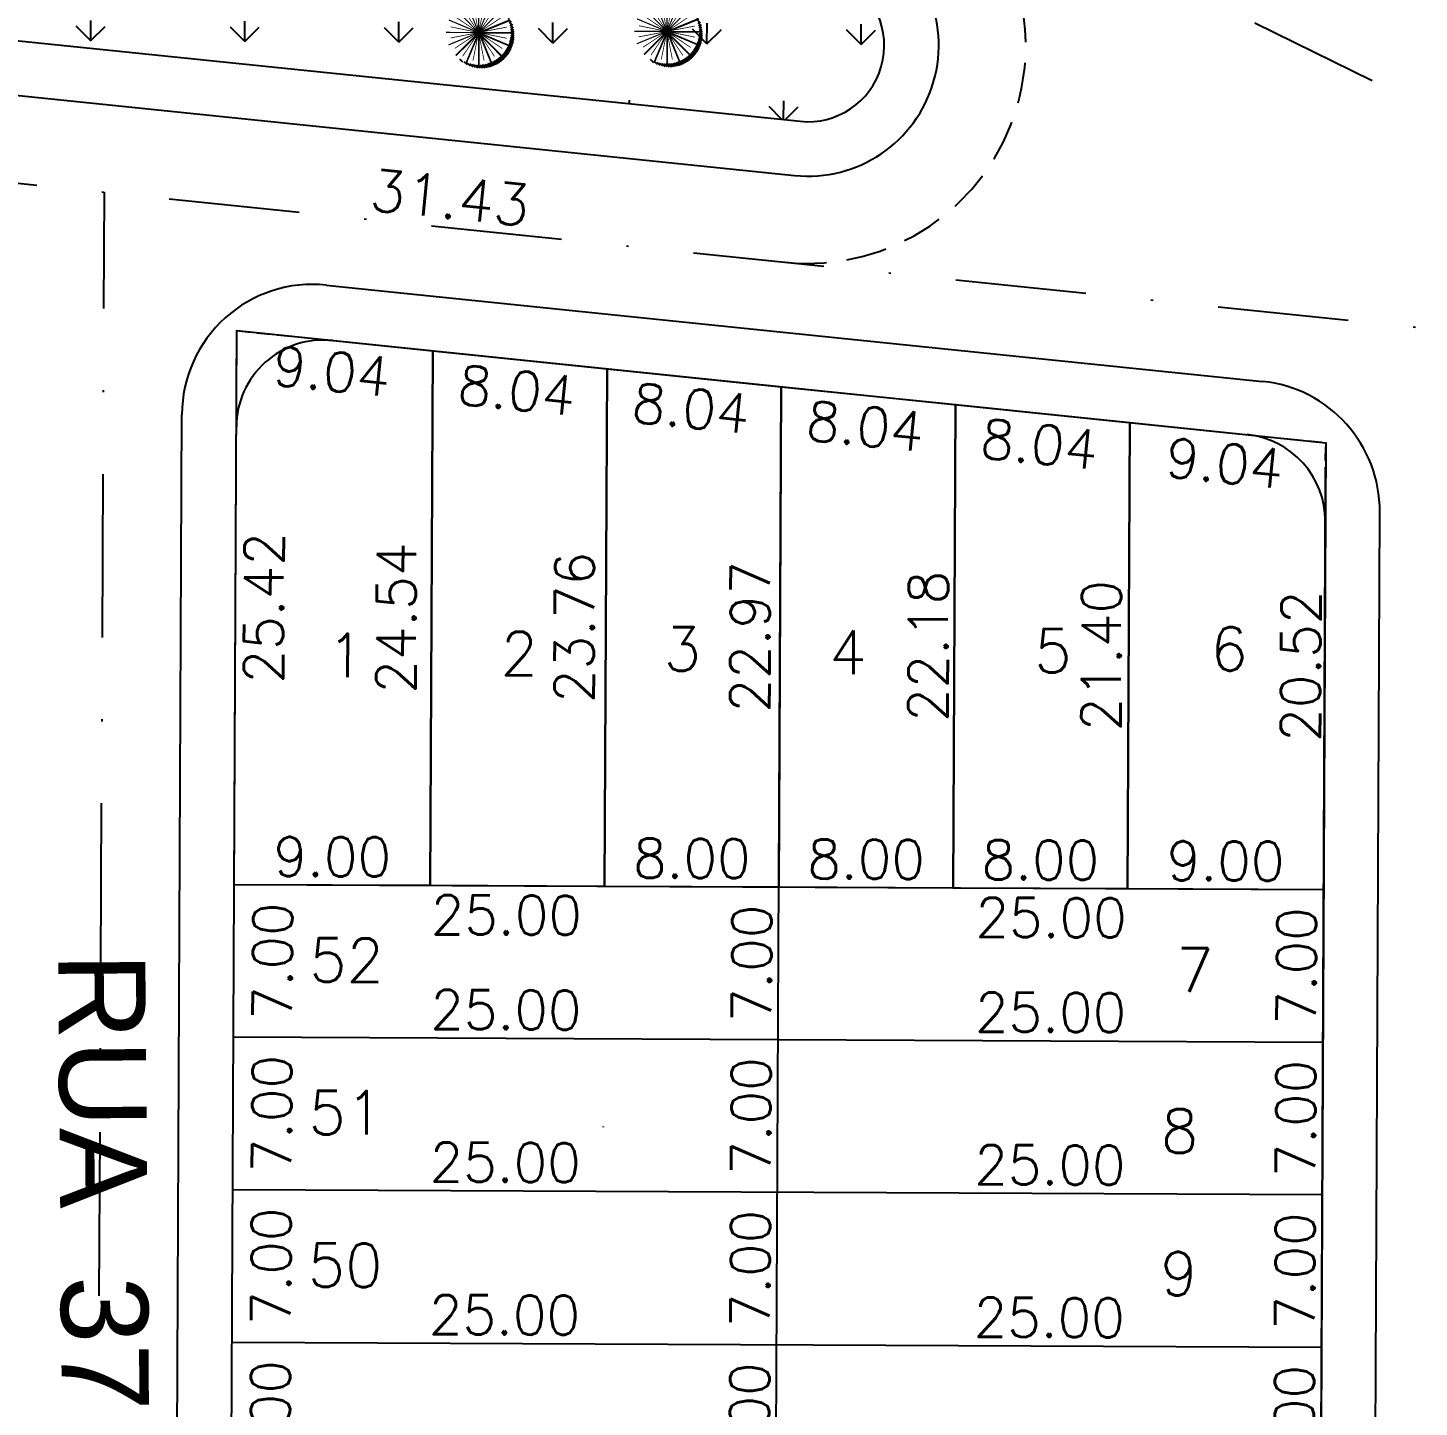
# Model space of a CAD drawing. Header units: millimetres. Extents: x -4430026 to 4783824, y 584 to 9593110.
# Drawn here: x 2483.3 to 2547.1, y 1652.1 to 1715.4 of the extents above; entities that cross this region are included whole.
import ezdxf
from ezdxf.enums import TextEntityAlignment as Align

# ---------------------------------------------------------------- set-up
doc = ezdxf.new("R2010")
doc.units = ezdxf.units.MM
for name, pattern in [('DASHDOT', [1, 0.5, -0.25, 0, -0.25]), ('HIDDEN', [0.375, 0.25, -0.125]), ('HIDDEN2', [0.1875, 0.125, -0.0625])]:
    doc.linetypes.add(name, pattern=pattern)
for name, color, linetype in [('boundary filipe', 6, 'Continuous'), ('BOUNDARY LOTES', 2, 'Continuous'), ('BOUNDARY VERDES', 92, 'Continuous'), ('Calçada', 1, 'Continuous'), ('CANTOS', 9, 'HIDDEN'), ('Cota', 8, 'Continuous'), ('COTAS', 8, 'Continuous'), ('curvas', 4, 'Continuous'), ('Lotes', 2, 'Continuous'), ('Nomes de Ruas', 3, 'Continuous'), ('Numero de lotes', 5, 'Continuous'), ('PAI_pDYD', 72, 'Continuous'), ('Projeção', 8, 'HIDDEN2'), ('QUADRA', 4, 'Continuous')]:
    doc.layers.add(name, color=color, linetype=linetype)
doc.styles.add('arcad1', font='romans.shx')
doc.styles.add('ARIAL', font='arial.ttf', dxfattribs={"height": 0.25})
doc.styles.add('ROMANS', font='romans.shx')
doc.dimstyles.new('BOLA100', dxfattribs={"dimscale": 0, "dimtxt": 1.9, "dimasz": 0.18, "dimexe": 0.18, "dimexo": 0.063, "dimgap": 0, "dimtad": 1, "dimzin": 4, "dimdsep": 46, "dimtxsty": 'ROMANS', "dimcen": 0.09, "dimse1": 1, "dimse2": 1, "dimsd1": 1, "dimsd2": 1, "dimclrt": 256, "dimaunit": 1, "dimadec": 4, "dimazin": 0, "dimtfac": 1.2, "dimtix": 1, "dimtmove": 2, "dimatfit": 3, "dimfxl": 1, "dimtvp": 2, "dimtolj": 1, "dimtzin": 4, "dimarcsym": 0})
doc.dimstyles.get("Standard").update_dxf_attribs({"dimtxt": 0.18, "dimasz": 0.18, "dimexe": 0.18, "dimexo": 0.0625, "dimgap": 0.09, "dimtad": 0, "dimtih": 1, "dimtoh": 1, "dimdec": 4, "dimzin": 0, "dimdsep": 46, "dimtxsty": 'Standard', "dimcen": 0.09, "dimadec": 0, "dimazin": 0, "dimtfac": 1, "dimtdec": 4, "dimtofl": 0, "dimtmove": 0, "dimatfit": 3, "dimfxl": 1, "dimtolj": 1, "dimtzin": 0, "dimarcsym": 0})

# ---------------------------------------------------------------- blocks, each defined once
blk = doc.blocks.new('PALMEIRA_PROPOSTA')
at = {"linetype": 'Continuous'}
h = blk.add_hatch(dxfattribs=at)
h.set_pattern_fill('_USER', color=250, scale=0.168035, angle=315, style=0, pattern_type=0)
h.set_pattern_definition([(315, (-2.75975, -4.60628), (0.1188187, 0.1188187), [])])
h.paths.add_polyline_path([(4.61, -0.41, 0.216766), (3.17, 2.76, -0.18118), (4.2, 0, -0.643702), (-2.76, -3.17, 0.693222)])
blk.add_hatch(color=1, dxfattribs=at).paths.add_polyline_path([(-0.4, 0, 1), (0.4, 0, 1)])
at = {"color": 98, "linetype": 'Continuous', "const_width": 0.15}
for points in [[(-1.61, 3.88), (-0.15, 0.37)], [(0, 4.2), (0, 0.4)], [(1.61, 3.88), (0.15, 0.37)], [(-2.97, 2.97), (-0.28, 0.28)], [(2.97, 2.97), (0.28, 0.28)], [(-4.2, 0), (-0.4, 0)], [(-3.88, 1.61), (-0.37, 0.15)], [(3.88, 1.61), (0.37, 0.15)], [(4.2, 0), (0.4, 0)], [(-3.88, -1.61), (-0.37, -0.15)], [(-2.97, -2.97), (-0.28, -0.28)], [(-1.61, -3.88), (-0.15, -0.37)], [(0, -4.2), (0, -0.4)], [(1.61, -3.88), (0.15, -0.37)], [(2.97, -2.97), (0.28, -0.28)], [(3.88, -1.61), (0.37, -0.15)]]:
    blk.add_lwpolyline(points, dxfattribs=at)
at = {"color": 96, "linetype": 'Continuous', "const_width": 0.1}
for points in [[(-0.72, 3.63), (-0.08, 0.39)], [(0.72, 3.63), (0.08, 0.39)], [(-3.08, 2.06), (-0.33, 0.22)], [(-2.06, 3.08), (-0.22, 0.33)], [(2.06, 3.08), (0.22, 0.33)], [(3.08, 2.06), (0.33, 0.22)], [(-3.63, 0.72), (-0.39, 0.08)], [(3.63, 0.72), (0.39, 0.08)], [(-3.63, -0.72), (-0.39, -0.08)], [(-3.08, -2.06), (-0.33, -0.22)], [(-2.06, -3.08), (-0.22, -0.33)], [(-0.72, -3.63), (-0.08, -0.39)], [(0.72, -3.63), (0.08, -0.39)], [(2.06, -3.08), (0.22, -0.33)], [(3.08, -2.06), (0.33, -0.22)], [(3.63, -0.72), (0.39, -0.08)]]:
    blk.add_lwpolyline(points, dxfattribs=at)
at = {"color": 98, "linetype": 'Continuous', "true_color": 0x001a00, "const_width": 0.15}
for points in [[(3.92, 1.52), (0.4, 0.07)], [(4.2, -0.07), (0.4, -0.07)], [(-2.92, -3.02), (-0.23, -0.34)], [(-1.54, -3.91), (-0.09, -0.4)], [(0.07, -4.2), (0.07, -0.4)], [(1.68, -3.85), (0.23, -0.34)], [(2.92, -3.02), (0.23, -0.33)], [(3.85, -1.67), (0.34, -0.21)]]:
    blk.add_lwpolyline(points, dxfattribs=at)
at = {"color": 1, "linetype": 'Continuous'}
blk.add_circle((0, 0), 0.4, dxfattribs=at)
blk = doc.blocks.new('*D13710')
at = {"layer": 'DEFPOINTS', "color": 0, "linetype": 'ByBlock'}
for p in [(2548.985, 1706.229), (2548.04, 1506.823), (2548.04, 1506.823)]:
    blk.add_point(p, dxfattribs=at)
at = {"layer": 'COTAS', "linetype": 'ByBlock', "insert": (2546.979, 1606.533), "char_height": 1.9, "attachment_point": 5, "rotation": 89.72858, "style": 'ROMANS'}
blk.add_mtext('\\A1;199.41', dxfattribs=at)
blk = doc.blocks.new('*D13711')
at = {"layer": 'DEFPOINTS', "color": 0, "linetype": 'ByBlock'}
for p in [(2486.792, 1707.865), (2485.837, 1506.232), (2485.837, 1506.232)]:
    blk.add_point(p, dxfattribs=at)
at = {"layer": 'COTAS', "linetype": 'ByBlock', "insert": (2484.541, 1609.092), "char_height": 1.9, "attachment_point": 5, "rotation": 89.72858, "style": 'ROMANS'}
blk.add_mtext('\\A1;201.64', dxfattribs=at)
blk = doc.blocks.new('*D14408')
at = {"layer": 'DEFPOINTS', "color": 0, "linetype": 'ByBlock'}
for p in [(2465.709, 1710.035), (2486.792, 1707.865), (2465.439, 1707.416)]:
    blk.add_point(p, dxfattribs=at)
at = {"layer": 'COTAS', "linetype": 'ByBlock', "insert": (2476.078, 1707.276), "char_height": 1.9, "attachment_point": 5, "rotation": 354.12413, "style": 'ROMANS'}
blk.add_mtext('\\A1;21.19', dxfattribs=at)
blk = doc.blocks.new('*D14410')
at = {"layer": 'DEFPOINTS', "color": 0, "linetype": 'ByBlock'}
for p in [(2486.792, 1707.865), (2518.053, 1704.648), (2517.728, 1701.492)]:
    blk.add_point(p, dxfattribs=at)
at = {"layer": 'COTAS', "linetype": 'ByBlock', "insert": (2502.642, 1707.614), "char_height": 1.9, "attachment_point": 5, "rotation": 354.12413, "style": 'ROMANS'}
blk.add_mtext('\\A1;31.43', dxfattribs=at)
blk = doc.blocks.new('*D11651')
at = {"layer": 'DEFPOINTS', "color": 0}
for p in [(2542.838, 1696.367), (2542.741, 1675.851), (2545.241, 1675.839)]:
    blk.add_point(p, dxfattribs=at)
at = {"layer": 'Cota', "color": 41, "insert": (2541.689, 1686.114), "char_height": 1.8, "attachment_point": 5, "rotation": 89.72858, "style": 'ROMANS'}
blk.add_mtext('\\A1;20.52', dxfattribs=at)
blk = doc.blocks.new('*D11775')
at = {"layer": 'DEFPOINTS', "color": 0}
for p in [(2492.862, 1701.511), (2492.741, 1676.087), (2497.638, 1676.064)]:
    blk.add_point(p, dxfattribs=at)
at = {"layer": 'Cota', "color": 41, "insert": (2494.098, 1688.793), "char_height": 1.8, "attachment_point": 5, "rotation": 89.72858, "style": 'ROMANS'}
blk.add_mtext('\\A1;25.42', dxfattribs=at)
blk = doc.blocks.new('*D10801')
at = {"layer": 'DEFPOINTS', "color": 0}
for p in [(2501.858, 1700.585), (2501.741, 1676.045), (2503.72, 1676.035)]:
    blk.add_point(p, dxfattribs=at)
at = {"layer": 'COTAS', "color": 41, "insert": (2500.178, 1688.322), "char_height": 1.8, "attachment_point": 5, "rotation": 89.72858, "style": 'ROMANS'}
blk.add_mtext('\\A1;24.54', dxfattribs=at)
blk = doc.blocks.new('*D10802')
at = {"layer": 'DEFPOINTS', "color": 0}
for p in [(2509.854, 1699.762), (2509.741, 1676.007), (2511.9, 1675.997)]:
    blk.add_point(p, dxfattribs=at)
at = {"layer": 'COTAS', "color": 41, "insert": (2508.356, 1687.891), "char_height": 1.8, "attachment_point": 5, "rotation": 89.72858, "style": 'ROMANS'}
blk.add_mtext('\\A1;23.76', dxfattribs=at)
blk = doc.blocks.new('*D10803')
at = {"layer": 'DEFPOINTS', "color": 0}
for p in [(2517.85, 1698.939), (2517.741, 1675.969), (2519.962, 1675.958)]:
    blk.add_point(p, dxfattribs=at)
at = {"layer": 'COTAS', "color": 41, "insert": (2516.416, 1687.461), "char_height": 1.8, "attachment_point": 5, "rotation": 89.72858, "style": 'ROMANS'}
blk.add_mtext('\\A1;22.97', dxfattribs=at)
blk = doc.blocks.new('*D10804')
at = {"layer": 'DEFPOINTS', "color": 0}
for p in [(2525.881, 1698.112), (2525.776, 1675.931), (2528.142, 1675.92)]:
    blk.add_point(p, dxfattribs=at)
at = {"layer": 'COTAS', "color": 41, "insert": (2524.594, 1687.028), "char_height": 1.8, "attachment_point": 5, "rotation": 89.72858, "style": 'ROMANS'}
blk.add_mtext('\\A1;22.18', dxfattribs=at)
blk = doc.blocks.new('*D10805')
at = {"layer": 'DEFPOINTS', "color": 0}
for p in [(2533.842, 1697.293), (2533.741, 1675.893), (2536.085, 1675.882)]:
    blk.add_point(p, dxfattribs=at)
at = {"layer": 'COTAS', "color": 41, "insert": (2532.535, 1686.599), "char_height": 1.8, "attachment_point": 5, "rotation": 89.72858, "style": 'ROMANS'}
blk.add_mtext('\\A1;21.40', dxfattribs=at)
blk = doc.blocks.new('*D10806')
at = {"layer": 'DEFPOINTS', "color": 0}
for p in [(2492.741, 1676.087), (2492.708, 1669.088), (2498.085, 1669.062)]:
    blk.add_point(p, dxfattribs=at)
at = {"layer": 'COTAS', "color": 41, "insert": (2494.502, 1672.579), "char_height": 1.8, "attachment_point": 5, "rotation": 89.72858, "style": 'ROMANS'}
blk.add_mtext('\\A1;7.00', dxfattribs=at)
blk = doc.blocks.new('*D10807')
at = {"layer": 'DEFPOINTS', "color": 0}
for p in [(2492.708, 1669.088), (2492.675, 1662.088), (2498.052, 1662.062)]:
    blk.add_point(p, dxfattribs=at)
at = {"layer": 'COTAS', "color": 41, "insert": (2494.469, 1665.579), "char_height": 1.8, "attachment_point": 5, "rotation": 89.72858, "style": 'ROMANS'}
blk.add_mtext('\\A1;7.00', dxfattribs=at)
blk = doc.blocks.new('*D10808')
at = {"layer": 'DEFPOINTS', "color": 0}
for p in [(2492.675, 1662.088), (2492.642, 1655.088), (2498.019, 1655.062)]:
    blk.add_point(p, dxfattribs=at)
at = {"layer": 'COTAS', "color": 41, "insert": (2494.435, 1658.579), "char_height": 1.8, "attachment_point": 5, "rotation": 89.72858, "style": 'ROMANS'}
blk.add_mtext('\\A1;7.00', dxfattribs=at)
blk = doc.blocks.new('*D10809')
at = {"layer": 'DEFPOINTS', "color": 0}
for p in [(2492.642, 1655.088), (2492.609, 1648.088), (2497.986, 1648.062)]:
    blk.add_point(p, dxfattribs=at)
at = {"layer": 'COTAS', "color": 41, "insert": (2494.402, 1651.579), "char_height": 1.8, "attachment_point": 5, "rotation": 89.72858, "style": 'ROMANS'}
blk.add_mtext('\\A1;7.00', dxfattribs=at)
blk = doc.blocks.new('*D10827')
at = {"layer": 'DEFPOINTS', "color": 0}
for p in [(2517.741, 1675.969), (2517.708, 1668.969), (2520.077, 1668.958)]:
    blk.add_point(p, dxfattribs=at)
at = {"layer": 'COTAS', "color": 41, "insert": (2516.494, 1672.475), "char_height": 1.8, "attachment_point": 5, "rotation": 89.72858, "style": 'ROMANS'}
blk.add_mtext('\\A1;7.00', dxfattribs=at)
blk = doc.blocks.new('*D10828')
at = {"layer": 'DEFPOINTS', "color": 0}
for p in [(2517.708, 1668.969), (2517.675, 1661.969), (2520.044, 1661.958)]:
    blk.add_point(p, dxfattribs=at)
at = {"layer": 'COTAS', "color": 41, "insert": (2516.461, 1665.475), "char_height": 1.8, "attachment_point": 5, "rotation": 89.72858, "style": 'ROMANS'}
blk.add_mtext('\\A1;7.00', dxfattribs=at)
blk = doc.blocks.new('*D10829')
at = {"layer": 'DEFPOINTS', "color": 0}
for p in [(2517.675, 1661.969), (2517.642, 1654.969), (2520.011, 1654.958)]:
    blk.add_point(p, dxfattribs=at)
at = {"layer": 'COTAS', "color": 41, "insert": (2516.428, 1658.475), "char_height": 1.8, "attachment_point": 5, "rotation": 89.72858, "style": 'ROMANS'}
blk.add_mtext('\\A1;7.00', dxfattribs=at)
blk = doc.blocks.new('*D10830')
at = {"layer": 'DEFPOINTS', "color": 0}
for p in [(2517.642, 1654.969), (2517.609, 1647.969), (2519.978, 1647.958)]:
    blk.add_point(p, dxfattribs=at)
at = {"layer": 'COTAS', "color": 41, "insert": (2516.395, 1651.475), "char_height": 1.8, "attachment_point": 5, "rotation": 89.72858, "style": 'ROMANS'}
blk.add_mtext('\\A1;7.00', dxfattribs=at)
blk = doc.blocks.new('*D10848')
at = {"layer": 'DEFPOINTS', "color": 0}
for p in [(2542.741, 1675.851), (2542.708, 1668.851), (2545.077, 1668.839)]:
    blk.add_point(p, dxfattribs=at)
at = {"layer": 'COTAS', "color": 41, "insert": (2541.494, 1672.356), "char_height": 1.8, "attachment_point": 5, "rotation": 89.72858, "style": 'ROMANS'}
blk.add_mtext('\\A1;7.00', dxfattribs=at)
blk = doc.blocks.new('*D10849')
at = {"layer": 'DEFPOINTS', "color": 0}
for p in [(2542.708, 1668.851), (2542.675, 1661.851), (2545.044, 1661.84)]:
    blk.add_point(p, dxfattribs=at)
at = {"layer": 'COTAS', "color": 41, "insert": (2541.461, 1665.357), "char_height": 1.8, "attachment_point": 5, "rotation": 89.72858, "style": 'ROMANS'}
blk.add_mtext('\\A1;7.00', dxfattribs=at)
blk = doc.blocks.new('*D10850')
at = {"layer": 'DEFPOINTS', "color": 0}
for p in [(2542.675, 1661.851), (2542.641, 1654.851), (2545.011, 1654.84)]:
    blk.add_point(p, dxfattribs=at)
at = {"layer": 'COTAS', "color": 41, "insert": (2541.427, 1658.357), "char_height": 1.8, "attachment_point": 5, "rotation": 89.72858, "style": 'ROMANS'}
blk.add_mtext('\\A1;7.00', dxfattribs=at)
blk = doc.blocks.new('*D10851')
at = {"layer": 'DEFPOINTS', "color": 0}
for p in [(2542.641, 1654.851), (2542.608, 1647.851), (2544.978, 1647.84)]:
    blk.add_point(p, dxfattribs=at)
at = {"layer": 'COTAS', "color": 41, "insert": (2541.394, 1651.357), "char_height": 1.8, "attachment_point": 5, "rotation": 89.72858, "style": 'ROMANS'}
blk.add_mtext('\\A1;7.00', dxfattribs=at)
blk = doc.blocks.new('*D10873')
at = {"layer": 'DEFPOINTS', "color": 0}
for p in [(2492.741, 1676.087), (2501.741, 1676.045), (2501.73, 1673.75)]:
    blk.add_point(p, dxfattribs=at)
at = {"layer": 'COTAS', "color": 41, "insert": (2497.248, 1677.372), "char_height": 1.8, "attachment_point": 5, "rotation": 359.72858, "style": 'ROMANS'}
blk.add_mtext('\\A1;9.00', dxfattribs=at)
blk = doc.blocks.new('*D10874')
at = {"layer": 'DEFPOINTS', "color": 0}
for p in [(2509.741, 1676.007), (2517.741, 1675.969), (2517.73, 1673.675)]:
    blk.add_point(p, dxfattribs=at)
at = {"layer": 'COTAS', "color": 41, "insert": (2513.747, 1677.294), "char_height": 1.8, "attachment_point": 5, "rotation": 359.72858, "style": 'ROMANS'}
blk.add_mtext('\\A1;8.00', dxfattribs=at)
blk = doc.blocks.new('*D10875')
at = {"layer": 'DEFPOINTS', "color": 0}
for p in [(2517.741, 1675.969), (2525.741, 1675.931), (2525.73, 1673.637)]:
    blk.add_point(p, dxfattribs=at)
at = {"layer": 'COTAS', "color": 41, "insert": (2521.747, 1677.256), "char_height": 1.8, "attachment_point": 5, "rotation": 359.72858, "style": 'ROMANS'}
blk.add_mtext('\\A1;8.00', dxfattribs=at)
blk = doc.blocks.new('*D10876')
at = {"layer": 'DEFPOINTS', "color": 0}
for p in [(2525.741, 1675.931), (2533.741, 1675.893), (2533.73, 1673.599)]:
    blk.add_point(p, dxfattribs=at)
at = {"layer": 'COTAS', "color": 41, "insert": (2529.747, 1677.218), "char_height": 1.8, "attachment_point": 5, "rotation": 359.72858, "style": 'ROMANS'}
blk.add_mtext('\\A1;8.00', dxfattribs=at)
blk = doc.blocks.new('*D10877')
at = {"layer": 'DEFPOINTS', "color": 0}
for p in [(2533.741, 1675.893), (2542.741, 1675.851), (2542.73, 1673.556)]:
    blk.add_point(p, dxfattribs=at)
at = {"layer": 'COTAS', "color": 41, "insert": (2538.247, 1677.177), "char_height": 1.8, "attachment_point": 5, "rotation": 359.72858, "style": 'ROMANS'}
blk.add_mtext('\\A1;9.00', dxfattribs=at)
blk = doc.blocks.new('*D10878')
at = {"layer": 'DEFPOINTS', "color": 0}
for p in [(2492.862, 1701.511), (2501.858, 1700.585), (2501.345, 1695.604)]:
    blk.add_point(p, dxfattribs=at)
at = {"layer": 'COTAS', "color": 41, "insert": (2497.216, 1699.648), "char_height": 1.8, "attachment_point": 5, "rotation": 354.12413, "style": 'ROMANS'}
blk.add_mtext('\\A1;9.04', dxfattribs=at)
blk = doc.blocks.new('*D10879')
at = {"layer": 'DEFPOINTS', "color": 0}
for p in [(2501.858, 1700.585), (2509.854, 1699.762), (2509.341, 1694.781)]:
    blk.add_point(p, dxfattribs=at)
at = {"layer": 'COTAS', "color": 41, "insert": (2505.712, 1698.774), "char_height": 1.8, "attachment_point": 5, "rotation": 354.12413, "style": 'ROMANS'}
blk.add_mtext('\\A1;8.04', dxfattribs=at)
blk = doc.blocks.new('*D10880')
at = {"layer": 'DEFPOINTS', "color": 0}
for p in [(2509.854, 1699.762), (2517.85, 1698.939), (2517.337, 1693.958)]:
    blk.add_point(p, dxfattribs=at)
at = {"layer": 'COTAS', "color": 41, "insert": (2513.708, 1697.951), "char_height": 1.8, "attachment_point": 5, "rotation": 354.12413, "style": 'ROMANS'}
blk.add_mtext('\\A1;8.04', dxfattribs=at)
blk = doc.blocks.new('*D10881')
at = {"layer": 'DEFPOINTS', "color": 0}
for p in [(2517.85, 1698.939), (2525.846, 1698.116), (2525.334, 1693.135)]:
    blk.add_point(p, dxfattribs=at)
at = {"layer": 'COTAS', "color": 41, "insert": (2521.704, 1697.128), "char_height": 1.8, "attachment_point": 5, "rotation": 354.12413, "style": 'ROMANS'}
blk.add_mtext('\\A1;8.04', dxfattribs=at)
blk = doc.blocks.new('*D10882')
at = {"layer": 'DEFPOINTS', "color": 0}
for p in [(2525.846, 1698.116), (2533.842, 1697.293), (2533.33, 1692.313)]:
    blk.add_point(p, dxfattribs=at)
at = {"layer": 'COTAS', "color": 41, "insert": (2529.7, 1696.305), "char_height": 1.8, "attachment_point": 5, "rotation": 354.12413, "style": 'ROMANS'}
blk.add_mtext('\\A1;8.04', dxfattribs=at)
blk = doc.blocks.new('*D10883')
at = {"layer": 'DEFPOINTS', "color": 0}
for p in [(2533.842, 1697.293), (2542.838, 1696.367), (2542.326, 1691.387)]:
    blk.add_point(p, dxfattribs=at)
at = {"layer": 'COTAS', "color": 41, "insert": (2538.196, 1695.431), "char_height": 1.8, "attachment_point": 5, "rotation": 354.12413, "style": 'ROMANS'}
blk.add_mtext('\\A1;9.04', dxfattribs=at)
blk = doc.blocks.new('*D10890')
at = {"layer": 'DEFPOINTS', "color": 0}
for p in [(2492.638, 1654.283), (2517.638, 1654.164), (2517.631, 1652.688)]:
    blk.add_point(p, dxfattribs=at)
at = {"layer": 'Cota', "color": 41, "insert": (2505.148, 1656.348), "char_height": 1.8, "attachment_point": 5, "rotation": 359.72858, "style": 'ROMANS'}
blk.add_mtext('\\A1;25.00', dxfattribs=at)
blk = doc.blocks.new('*D10891')
at = {"layer": 'DEFPOINTS', "color": 0}
for p in [(2517.638, 1654.164), (2542.638, 1654.046), (2542.631, 1652.57)]:
    blk.add_point(p, dxfattribs=at)
at = {"layer": 'Cota', "color": 41, "insert": (2530.148, 1656.229), "char_height": 1.8, "attachment_point": 5, "rotation": 359.72858, "style": 'ROMANS'}
blk.add_mtext('\\A1;25.00', dxfattribs=at)
blk = doc.blocks.new('*D9968')
at = {"layer": 'DEFPOINTS', "color": 0}
for p in [(2492.671, 1661.283), (2517.671, 1661.164), (2517.664, 1659.688)]:
    blk.add_point(p, dxfattribs=at)
at = {"layer": 'Cota', "color": 41, "insert": (2505.181, 1663.347), "char_height": 1.8, "attachment_point": 5, "rotation": 359.72858, "style": 'ROMANS'}
blk.add_mtext('\\A1;25.00', dxfattribs=at)
blk = doc.blocks.new('*D9969')
at = {"layer": 'DEFPOINTS', "color": 0}
for p in [(2517.671, 1661.164), (2542.671, 1661.046), (2542.664, 1659.57)]:
    blk.add_point(p, dxfattribs=at)
at = {"layer": 'Cota', "color": 41, "insert": (2530.181, 1663.229), "char_height": 1.8, "attachment_point": 5, "rotation": 359.72858, "style": 'ROMANS'}
blk.add_mtext('\\A1;25.00', dxfattribs=at)
blk = doc.blocks.new('*D9970')
at = {"layer": 'DEFPOINTS', "color": 0}
for p in [(2492.704, 1668.282), (2517.704, 1668.164), (2517.697, 1666.688)]:
    blk.add_point(p, dxfattribs=at)
at = {"layer": 'Cota', "color": 41, "insert": (2505.214, 1670.347), "char_height": 1.8, "attachment_point": 5, "rotation": 359.72858, "style": 'ROMANS'}
blk.add_mtext('\\A1;25.00', dxfattribs=at)
blk = doc.blocks.new('*D9971')
at = {"layer": 'DEFPOINTS', "color": 0}
for p in [(2517.704, 1668.164), (2542.704, 1668.046), (2542.697, 1666.57)]:
    blk.add_point(p, dxfattribs=at)
at = {"layer": 'Cota', "color": 41, "insert": (2530.214, 1670.229), "char_height": 1.8, "attachment_point": 5, "rotation": 359.72858, "style": 'ROMANS'}
blk.add_mtext('\\A1;25.00', dxfattribs=at)
blk = doc.blocks.new('*D9972')
at = {"layer": 'DEFPOINTS', "color": 0}
for p in [(2492.725, 1672.63), (2517.725, 1672.512), (2517.718, 1671.036)]:
    blk.add_point(p, dxfattribs=at)
at = {"layer": 'Cota', "color": 41, "insert": (2505.235, 1674.695), "char_height": 1.8, "attachment_point": 5, "rotation": 359.72858, "style": 'ROMANS'}
blk.add_mtext('\\A1;25.00', dxfattribs=at)
blk = doc.blocks.new('*D9973')
at = {"layer": 'DEFPOINTS', "color": 0}
for p in [(2517.725, 1672.512), (2542.724, 1672.393), (2542.718, 1670.917)]:
    blk.add_point(p, dxfattribs=at)
at = {"layer": 'Cota', "color": 41, "insert": (2530.235, 1674.576), "char_height": 1.8, "attachment_point": 5, "rotation": 359.72858, "style": 'ROMANS'}
blk.add_mtext('\\A1;25.00', dxfattribs=at)
blk = doc.blocks.new('*D8596')
at = {"layer": 'DEFPOINTS', "color": 0, "linetype": 'ByBlock'}
for p in [(2486.792, 1707.865), (2485.837, 1506.232), (2485.837, 1506.232)]:
    blk.add_point(p, dxfattribs=at)
at = {"layer": 'COTAS', "linetype": 'ByBlock', "insert": (2484.541, 1609.092), "char_height": 1.9, "attachment_point": 5, "rotation": 89.72858, "style": 'ROMANS'}
blk.add_mtext('\\A1;201.64', dxfattribs=at)
blk = doc.blocks.new('*D8652')
at = {"layer": 'DEFPOINTS', "color": 0, "linetype": 'ByBlock'}
for p in [(2465.709, 1710.035), (2486.792, 1707.865), (2465.439, 1707.416)]:
    blk.add_point(p, dxfattribs=at)
at = {"layer": 'COTAS', "linetype": 'ByBlock', "insert": (2476.078, 1707.276), "char_height": 1.9, "attachment_point": 5, "rotation": 354.12413, "style": 'ROMANS'}
blk.add_mtext('\\A1;21.19', dxfattribs=at)
blk = doc.blocks.new('*D8653')
at = {"layer": 'DEFPOINTS', "color": 0, "linetype": 'ByBlock'}
for p in [(2486.792, 1707.865), (2518.053, 1704.648), (2517.728, 1701.492)]:
    blk.add_point(p, dxfattribs=at)
at = {"layer": 'COTAS', "linetype": 'ByBlock', "insert": (2502.642, 1707.614), "char_height": 1.9, "attachment_point": 5, "rotation": 354.12413, "style": 'ROMANS'}
blk.add_mtext('\\A1;31.43', dxfattribs=at)
blk = doc.blocks.new('*D8796')
at = {"layer": 'DEFPOINTS', "color": 0}
for p in [(2492.862, 1701.511), (2501.858, 1700.585), (2501.345, 1695.604)]:
    blk.add_point(p, dxfattribs=at)
at = {"layer": 'COTAS', "color": 41, "insert": (2497.216, 1699.648), "char_height": 1.8, "attachment_point": 5, "rotation": 354.12413, "style": 'ROMANS'}
blk.add_mtext('\\A1;9.04', dxfattribs=at)
blk = doc.blocks.new('*D8797')
at = {"layer": 'DEFPOINTS', "color": 0}
for p in [(2501.858, 1700.585), (2509.854, 1699.762), (2509.341, 1694.781)]:
    blk.add_point(p, dxfattribs=at)
at = {"layer": 'COTAS', "color": 41, "insert": (2505.712, 1698.774), "char_height": 1.8, "attachment_point": 5, "rotation": 354.12413, "style": 'ROMANS'}
blk.add_mtext('\\A1;8.04', dxfattribs=at)
blk = doc.blocks.new('*D8798')
at = {"layer": 'DEFPOINTS', "color": 0}
for p in [(2509.854, 1699.762), (2517.85, 1698.939), (2517.337, 1693.958)]:
    blk.add_point(p, dxfattribs=at)
at = {"layer": 'COTAS', "color": 41, "insert": (2513.708, 1697.951), "char_height": 1.8, "attachment_point": 5, "rotation": 354.12413, "style": 'ROMANS'}
blk.add_mtext('\\A1;8.04', dxfattribs=at)
blk = doc.blocks.new('*D8799')
at = {"layer": 'DEFPOINTS', "color": 0}
for p in [(2517.85, 1698.939), (2525.846, 1698.116), (2525.334, 1693.135)]:
    blk.add_point(p, dxfattribs=at)
at = {"layer": 'COTAS', "color": 41, "insert": (2521.704, 1697.128), "char_height": 1.8, "attachment_point": 5, "rotation": 354.12413, "style": 'ROMANS'}
blk.add_mtext('\\A1;8.04', dxfattribs=at)

msp = doc.modelspace()

# ---------------------------------------------------------------- hatches: boundary and pattern name
at = {"layer": 'BOUNDARY VERDES'}
h = msp.add_hatch(dxfattribs=at)
h.set_pattern_fill('GRASS', color=256, scale=5, angle=-0.27142, style=0)
h.set_pattern_definition([(89.7286, (2461.387, 1711.3856), (-3.51875, 3.55224), [0.9375, -6.13357]), (44.729, (2461.387, 1711.3856), (-3.51875, 3.55224), [0.9375, -4.0625]), (134.729, (2461.387, 1711.3856), (-3.55224, -3.51875), [0.9375, -4.0625])])
h.paths.add_polyline_path([(2475.398, 1740.014, 0.398359), (2470.8, 1738.59, -0.02207), (2462.399, 1725.08, 0.568808), (2466.374, 1716.501), (2518.718, 1711.114, 0.8365), (2520.623, 1717.735)])

# ---------------------------------------------------------------- linework, layer by layer
at = {"layer": 'boundary filipe', "linetype": 'ByBlock'}
msp.add_line((2541.969, 1512.865, 2.439), (2542.831, 1694.831, 2.439), dxfattribs=at)
at = {"layer": 'boundary filipe', "elevation": 2.439}
msp.add_lwpolyline([(2492.862, 1701.511), (2542.838, 1696.367), (2541.969, 1512.865), (2491.966, 1512.391), (2492.862, 1701.511)], dxfattribs=at)
at = {"layer": 'BOUNDARY LOTES', "elevation": 2.439}
for points in [[(2492.862, 1701.511), (2501.858, 1700.585), (2501.741, 1676.045), (2492.741, 1676.087)], [(2501.858, 1700.585), (2509.854, 1699.762), (2509.741, 1676.007), (2501.741, 1676.045)], [(2509.854, 1699.762), (2517.85, 1698.939), (2517.741, 1675.969), (2509.741, 1676.007)], [(2517.85, 1698.939), (2525.846, 1698.116), (2525.741, 1675.931), (2517.741, 1675.969)], [(2525.846, 1698.116), (2533.842, 1697.293), (2533.741, 1675.893), (2525.741, 1675.931)], [(2533.842, 1697.293), (2542.838, 1696.367), (2542.741, 1675.851), (2533.741, 1675.893)]]:
    msp.add_lwpolyline(points, close=True, dxfattribs=at)
at = {"layer": 'Calçada'}
for p, q in [((2466.118, 1714.014, 2.439), (2518.462, 1708.627, 2.439)), ((2466.118, 1714.014, 2.439), (2518.462, 1708.627, 2.439)), ((2496.958, 1703.602, 2.439), (2539.937, 1699.179, 2.439)), ((2489.483, 1515.952, 2.439), (2490.344, 1697.662, 2.439)), ((2544.485, 1516.304, 2.439), (2545.323, 1693.182, 2.439))]:
    msp.add_line(p, q, dxfattribs=at)
for centre, start, end in [((2519.077, 1714.596, 2.439), 264.12413, 63.77406), ((2519.077, 1714.596, 2.439), 264.12413, 63.77406), ((2496.344, 1697.634, 2.439), 84.12413, 179.72858), ((2496.344, 1697.634, 2.439), 84.12413, 179.72858), ((2539.323, 1693.211, 2.439), 359.72858, 84.12413)]:
    msp.add_arc(centre, 6, start, end, dxfattribs=at)
at = {"layer": 'CANTOS', "ltscale": 2.5}
for p, q in [((2492.841, 1697.099, 2.439), (2492.862, 1701.511, 2.439)), ((2492.841, 1697.099, 2.439), (2492.862, 1701.511, 2.439)), ((2492.862, 1701.511, 2.439), (2497.25, 1701.059, 2.439)), ((2492.862, 1701.511, 2.439), (2497.25, 1701.059, 2.439)), ((2539.23, 1696.739, 2.439), (2542.838, 1696.367, 2.439)), ((2542.821, 1692.741, 2.439), (2542.838, 1696.367, 2.439))]:
    msp.add_line(p, q, dxfattribs=at)
at = {"layer": 'curvas'}
for centre, start, end in [((2496.841, 1697.08, 2.439), 84.12413, 179.72858), ((2496.841, 1697.08, 2.439), 84.12413, 179.72858), ((2538.821, 1692.76, 2.439), 359.72858, 84.12413)]:
    msp.add_arc(centre, 4, start, end, dxfattribs=at)
at = {"layer": 'Lotes'}
for p, q in [((2501.741, 1676.045, 2.439), (2501.858, 1700.585, 2.439)), ((2509.741, 1676.007, 2.439), (2509.854, 1699.762, 2.439)), ((2516.967, 1512.628, 2.439), (2517.85, 1698.939, 2.439)), ((2525.741, 1675.931, 2.439), (2525.846, 1698.116, 2.439)), ((2533.741, 1675.893, 2.439), (2533.842, 1697.293, 2.439)), ((2542.741, 1675.851, 2.439), (2492.741, 1676.087, 2.439)), ((2542.708, 1668.851, 2.439), (2492.708, 1669.088, 2.439)), ((2509.689, 1664.969, 2.439), (2509.689, 1664.988, 2.439)), ((2542.675, 1661.851, 2.439), (2492.675, 1662.088, 2.439)), ((2542.641, 1654.851, 2.439), (2492.642, 1655.088, 2.439))]:
    msp.add_line(p, q, dxfattribs=at)
at = {"layer": 'Projeção', "linetype": 'DASHDOT', "ltscale": 12}
for p, q in [((2463.607, 1753.069, 2.439), (2549.007, 1710.998, 2.439)), ((2453.646, 1711.277, 2.439), (2548.962, 1701.467, 2.439))]:
    msp.add_line(p, q, dxfattribs=at)
at = {"layer": 'Projeção', "linetype": 'DASHDOT', "ltscale": 15}
msp.add_line((2485.837, 1506.232, 2.439), (2486.792, 1707.865, 2.439), dxfattribs=at)
at = {"layer": 'Projeção', "ltscale": 15}
msp.add_arc((2519.077, 1714.596, 2.439), 10, 264.12413, 63.77406, dxfattribs=at)
msp.add_arc((2519.077, 1714.596, 2.439), 10, 264.12413, 63.77406, dxfattribs=at)
at = {"layer": 'QUADRA'}
msp.add_line((2466.374, 1716.501, 2.439), (2518.718, 1711.114, 2.439), dxfattribs=at)
msp.add_line((2466.374, 1716.501, 2.439), (2518.718, 1711.114, 2.439), dxfattribs=at)
at = {"layer": 'QUADRA', "elevation": 2.439}
msp.add_lwpolyline([(2491.966, 1512.391), (2492.862, 1701.511), (2542.838, 1696.367), (2541.969, 1512.865), (2491.966, 1512.391)], close=True, dxfattribs=at)
at = {"layer": 'QUADRA'}
msp.add_arc((2519.077, 1714.596, 2.439), 3.5, 264.12413, 63.77406, dxfattribs=at)
msp.add_arc((2519.077, 1714.596, 2.439), 3.5, 264.12413, 63.77406, dxfattribs=at)
msp.add_arc((2519.077, 1714.596, 2.439), 3.5, 264.12413, 63.77406, dxfattribs=at)
msp.add_arc((2519.077, 1714.596, 2.439), 3.5, 264.12413, 63.77406, dxfattribs=at)

# ---------------------------------------------------------------- block references
at = {"layer": 'PAI_pDYD', "color": 2, "xscale": 0.3550421296895795, "yscale": 0.3550421296895365, "zscale": 0.3550421296895365, "rotation": 359.7285806882999}
for p in [(2503.962, 1715.187, 2.439), (2503.962, 1715.187, 2.439), (2512.603, 1715.238, 2.439), (2512.603, 1715.238, 2.439)]:
    msp.add_blockref('PALMEIRA_PROPOSTA', p, dxfattribs=at)

# ---------------------------------------------------------------- texts
at = {"layer": 'Nomes de Ruas', "extrusion": (0.018825, 0.084574, 0.996239), "style": 'ARIAL'}
msp.add_text('RUA  37 - S.D.O.', height=4, rotation=102.96746, dxfattribs=at).set_placement((-2061.823, -2164.465, 190.693))
at = {"layer": 'Numero de lotes', "style": 'arcad1'}
for s, p in [('3', (2513.31, 1686.901, 2.439)), ('3', (2513.31, 1686.901, 2.439)), ('4', (2520.91, 1686.745, 2.439)), ('4', (2520.91, 1686.745, 2.439)), ('5', (2530.321, 1686.821, 2.439)), ('5', (2530.321, 1686.821, 2.439)), ('6', (2538.404, 1686.903, 2.439)), ('1', (2497.866, 1686.613, 2.439)), ('1', (2497.866, 1686.613, 2.439)), ('2', (2505.829, 1686.696, 2.439)), ('2', (2505.829, 1686.696, 2.439)), ('52', (2497.903, 1672.627, 2.439)), ('7', (2536.833, 1672.172, 2.439)), ('51', (2497.87, 1665.627, 2.439)), ('8', (2536.134, 1664.782, 2.439)), ('50', (2497.837, 1658.627, 2.439)), ('9', (2536.103, 1658.244, 2.439))]:
    msp.add_text(s, height=2, rotation=359.72858, dxfattribs=at).set_placement(p, align=Align.MIDDLE_CENTER)

# ---------------------------------------------------------------- dimensions: what is measured, and where the dimension line sits
at = {"layer": 'Cota'}
for p1, p2, distance, picture, middle in [((2492.862, 1701.511, 2.439), (2492.741, 1676.087, 2.439), 4.896, '*D11775', (2494.098, 1688.793, 2.439)), ((2542.838, 1696.367, 2.439), (2542.741, 1675.851, 2.439), 2.5, '*D11651', (2541.689, 1686.114, 2.439)), ((2492.725, 1672.63, 2.439), (2517.725, 1672.512, 2.439), -1.476, '*D9972', (2505.235, 1674.695, 2.439)), ((2492.704, 1668.282, 2.439), (2517.704, 1668.164, 2.439), -1.476, '*D9970', (2505.214, 1670.347, 2.439)), ((2492.671, 1661.283, 2.439), (2517.671, 1661.164, 2.439), -1.476, '*D9968', (2505.181, 1663.347, 2.439)), ((2492.638, 1654.283, 2.439), (2517.638, 1654.164, 2.439), -1.476, '*D10890', (2505.148, 1656.348, 2.439))]:
    dim = msp.add_aligned_dim(p1=p1, p2=p2, distance=distance, dimstyle='Standard', override={"dimtxt": 1.8, "dimexo": 0.063, "dimgap": 0, "dimtih": 0, "dimtoh": 0, "dimdec": 2, "dimzin": 4, "dimtxsty": 'ROMANS', "dimse1": 1, "dimse2": 1, "dimsd1": 1, "dimsd2": 1, "dimclrt": 41, "dimtfac": 1.2, "dimtdec": 2, "dimtix": 1, "dimtofl": 1, "dimtmove": 2, "dimfxl": 0.18, "dimfxlon": 1, "dimtvp": 2, "dimtzin": 4}, dxfattribs=at)
    dim.commit()
    dim.dimension.update_dxf_attribs({"geometry": picture, "text_midpoint": middle})
for base, p1, p2, picture, middle in [((2542.718, 1670.917, 2.439), (2517.725, 1672.512, 2.439), (2542.724, 1672.393, 2.439), '*D9973', (2530.235, 1674.576, 2.439)), ((2542.697, 1666.57, 2.439), (2517.704, 1668.164, 2.439), (2542.704, 1668.046, 2.439), '*D9971', (2530.214, 1670.229, 2.439)), ((2542.664, 1659.57, 2.439), (2517.671, 1661.164, 2.439), (2542.671, 1661.046, 2.439), '*D9969', (2530.181, 1663.229, 2.439)), ((2542.631, 1652.57, 2.439), (2517.638, 1654.164, 2.439), (2542.638, 1654.046, 2.439), '*D10891', (2530.148, 1656.229, 2.439))]:
    dim = msp.add_linear_dim(base=base, p1=p1, p2=p2, angle=179.72858, dimstyle='Standard', override={"dimtxt": 1.8, "dimexo": 0.063, "dimgap": 0, "dimtih": 0, "dimtoh": 0, "dimdec": 2, "dimzin": 4, "dimtxsty": 'ROMANS', "dimse1": 1, "dimse2": 1, "dimsd1": 1, "dimsd2": 1, "dimclrt": 41, "dimtfac": 1.2, "dimtdec": 2, "dimtix": 1, "dimtofl": 1, "dimtmove": 2, "dimfxl": 0.18, "dimfxlon": 1, "dimtvp": 2, "dimtzin": 4}, dxfattribs=at)
    dim.commit()
    dim.dimension.update_dxf_attribs({"geometry": picture, "text_midpoint": middle})
at = {"layer": 'COTAS', "linetype": 'ByBlock'}
for picture in ['*D14408', '*D8652']:
    dim = msp.add_aligned_dim(p1=(2486.792, 1707.865, 2.439), p2=(2465.709, 1710.035, 2.439), distance=2.633, dimstyle='BOLA100', override={"dimscale": 1}, dxfattribs=at)
    dim.commit()
    dim.dimension.update_dxf_attribs({"geometry": picture, "text_midpoint": (2476.078, 1707.276, 2.439)})
for base, p1, p2, angle, override, picture, middle in [((2517.728, 1701.492, 2.439), (2486.792, 1707.865, 2.439), (2518.053, 1704.648, 2.439), 354.12413, {"dimscale": 1}, '*D14410', (2502.642, 1707.614, 2.439)), ((2517.728, 1701.492, 2.439), (2486.792, 1707.865, 2.439), (2518.053, 1704.648, 2.439), 354.12413, {"dimscale": 1}, '*D8653', (2502.642, 1707.614, 2.439)), ((2485.837, 1506.232, 2.439), (2486.792, 1707.865, 2.439), (2485.837, 1506.232, 2.439), 269.72858, {"dimscale": 1, "dimfxl": 0.18}, '*D13711', (2484.541, 1609.092, 2.439)), ((2485.837, 1506.232, 2.439), (2486.792, 1707.865, 2.439), (2485.837, 1506.232, 2.439), 269.72858, {"dimscale": 1, "dimfxl": 0.18}, '*D8596', (2484.541, 1609.092, 2.439)), ((2548.04, 1506.823, 2.439), (2548.985, 1706.229, 2.439), (2548.04, 1506.823, 2.439), 269.72858, {"dimscale": 1, "dimfxl": 0.18}, '*D13710', (2546.979, 1606.533, 2.439))]:
    dim = msp.add_linear_dim(base=base, p1=p1, p2=p2, angle=angle, dimstyle='BOLA100', override=override, dxfattribs=at)
    dim.commit()
    dim.dimension.update_dxf_attribs({"geometry": picture, "text_midpoint": middle, "dimtype": 161})
at = {"layer": 'COTAS'}
for picture in ['*D10878', '*D8796']:
    dim = msp.add_aligned_dim(p1=(2492.862, 1701.511, 2.439), p2=(2501.858, 1700.585, 2.439), distance=-5.007, dimstyle='Standard', override={"dimtxt": 1.8, "dimexo": 0.063, "dimgap": 0, "dimtih": 0, "dimtoh": 0, "dimdec": 2, "dimzin": 4, "dimtxsty": 'ROMANS', "dimse1": 1, "dimse2": 1, "dimsd1": 1, "dimsd2": 1, "dimclrt": 41, "dimtfac": 1.2, "dimtdec": 2, "dimtix": 1, "dimtofl": 1, "dimtmove": 2, "dimfxl": 0.18, "dimfxlon": 1, "dimtvp": 2, "dimtzin": 4}, dxfattribs=at)
    dim.commit()
    dim.dimension.update_dxf_attribs({"geometry": picture, "text_midpoint": (2497.216, 1699.648, 2.439)})
for base, p1, p2, angle, picture, middle in [((2503.72, 1676.035, 2.439), (2501.858, 1700.585, 2.439), (2501.741, 1676.045, 2.439), 89.72858, '*D10801', (2500.178, 1688.322, 2.439)), ((2509.341, 1694.781, 2.439), (2501.858, 1700.585, 2.439), (2509.854, 1699.762, 2.439), 174.12413, '*D10879', (2505.712, 1698.774, 2.439)), ((2509.341, 1694.781, 2.439), (2501.858, 1700.585, 2.439), (2509.854, 1699.762, 2.439), 174.12413, '*D8797', (2505.712, 1698.774, 2.439)), ((2511.9, 1675.997, 2.439), (2509.854, 1699.762, 2.439), (2509.741, 1676.007, 2.439), 89.72858, '*D10802', (2508.356, 1687.891, 2.439)), ((2517.337, 1693.958, 2.439), (2509.854, 1699.762, 2.439), (2517.85, 1698.939, 2.439), 174.12413, '*D10880', (2513.708, 1697.951, 2.439)), ((2517.337, 1693.958, 2.439), (2509.854, 1699.762, 2.439), (2517.85, 1698.939, 2.439), 174.12413, '*D8798', (2513.708, 1697.951, 2.439)), ((2519.962, 1675.958, 2.439), (2517.85, 1698.939, 2.439), (2517.741, 1675.969, 2.439), 89.72858, '*D10803', (2516.416, 1687.461, 2.439)), ((2525.334, 1693.135, 2.439), (2517.85, 1698.939, 2.439), (2525.846, 1698.116, 2.439), 174.12413, '*D10881', (2521.704, 1697.128, 2.439)), ((2525.334, 1693.135, 2.439), (2517.85, 1698.939, 2.439), (2525.846, 1698.116, 2.439), 174.12413, '*D8799', (2521.704, 1697.128, 2.439)), ((2528.142, 1675.92, 2.439), (2525.881, 1698.112, 2.439), (2525.776, 1675.931, 2.439), 89.72858, '*D10804', (2524.594, 1687.028, 2.439)), ((2533.33, 1692.313, 2.439), (2525.846, 1698.116, 2.439), (2533.842, 1697.293, 2.439), 174.12413, '*D10882', (2529.7, 1696.305, 2.439)), ((2536.085, 1675.882, 2.439), (2533.842, 1697.293, 2.439), (2533.741, 1675.893, 2.439), 89.72858, '*D10805', (2532.535, 1686.599, 2.439)), ((2542.326, 1691.387, 2.439), (2533.842, 1697.293, 2.439), (2542.838, 1696.367, 2.439), 174.12413, '*D10883', (2538.196, 1695.431, 2.439)), ((2501.73, 1673.75, 2.439), (2492.741, 1676.087, 2.439), (2501.741, 1676.045, 2.439), 359.72858, '*D10873', (2497.248, 1677.372, 2.439)), ((2517.73, 1673.675, 2.439), (2509.741, 1676.007, 2.439), (2517.741, 1675.969, 2.439), 359.72858, '*D10874', (2513.747, 1677.294, 2.439)), ((2525.73, 1673.637, 2.439), (2517.741, 1675.969, 2.439), (2525.741, 1675.931, 2.439), 359.72858, '*D10875', (2521.747, 1677.256, 2.439)), ((2533.73, 1673.599, 2.439), (2525.741, 1675.931, 2.439), (2533.741, 1675.893, 2.439), 359.72858, '*D10876', (2529.747, 1677.218, 2.439)), ((2542.73, 1673.556, 2.439), (2533.741, 1675.893, 2.439), (2542.741, 1675.851, 2.439), 359.72858, '*D10877', (2538.247, 1677.177, 2.439)), ((2498.085, 1669.062, 2.439), (2492.741, 1676.087, 2.439), (2492.708, 1669.088, 2.439), 89.72858, '*D10806', (2494.502, 1672.579, 2.439)), ((2520.077, 1668.958, 2.439), (2517.741, 1675.969, 2.439), (2517.708, 1668.969, 2.439), 89.72858, '*D10827', (2516.494, 1672.475, 2.439)), ((2545.077, 1668.839, 2.439), (2542.741, 1675.851, 2.439), (2542.708, 1668.851, 2.439), 89.72858, '*D10848', (2541.494, 1672.356, 2.439)), ((2498.052, 1662.062, 2.439), (2492.708, 1669.088, 2.439), (2492.675, 1662.088, 2.439), 89.72858, '*D10807', (2494.469, 1665.579, 2.439)), ((2520.044, 1661.958, 2.439), (2517.708, 1668.969, 2.439), (2517.675, 1661.969, 2.439), 89.72858, '*D10828', (2516.461, 1665.475, 2.439)), ((2545.044, 1661.84, 2.439), (2542.708, 1668.851, 2.439), (2542.675, 1661.851, 2.439), 89.72858, '*D10849', (2541.461, 1665.357, 2.439)), ((2498.019, 1655.062, 2.439), (2492.675, 1662.088, 2.439), (2492.642, 1655.088, 2.439), 89.72858, '*D10808', (2494.435, 1658.579, 2.439)), ((2520.011, 1654.958, 2.439), (2517.675, 1661.969, 2.439), (2517.642, 1654.969, 2.439), 89.72858, '*D10829', (2516.428, 1658.475, 2.439)), ((2545.011, 1654.84, 2.439), (2542.675, 1661.851, 2.439), (2542.641, 1654.851, 2.439), 89.72858, '*D10850', (2541.427, 1658.357, 2.439)), ((2497.986, 1648.062, 2.439), (2492.642, 1655.088, 2.439), (2492.609, 1648.088, 2.439), 89.72858, '*D10809', (2494.402, 1651.579, 2.439)), ((2519.978, 1647.958, 2.439), (2517.642, 1654.969, 2.439), (2517.609, 1647.969, 2.439), 89.72858, '*D10830', (2516.395, 1651.475, 2.439)), ((2544.978, 1647.84, 2.439), (2542.641, 1654.851, 2.439), (2542.608, 1647.851, 2.439), 89.72858, '*D10851', (2541.394, 1651.357, 2.439))]:
    dim = msp.add_linear_dim(base=base, p1=p1, p2=p2, angle=angle, dimstyle='Standard', override={"dimtxt": 1.8, "dimexo": 0.063, "dimgap": 0, "dimtih": 0, "dimtoh": 0, "dimdec": 2, "dimzin": 4, "dimtxsty": 'ROMANS', "dimse1": 1, "dimse2": 1, "dimsd1": 1, "dimsd2": 1, "dimclrt": 41, "dimtfac": 1.2, "dimtdec": 2, "dimtix": 1, "dimtofl": 1, "dimtmove": 2, "dimfxl": 0.18, "dimfxlon": 1, "dimtvp": 2, "dimtzin": 4}, dxfattribs=at)
    dim.commit()
    dim.dimension.update_dxf_attribs({"geometry": picture, "text_midpoint": middle})

doc.saveas('drawing.dxf')
